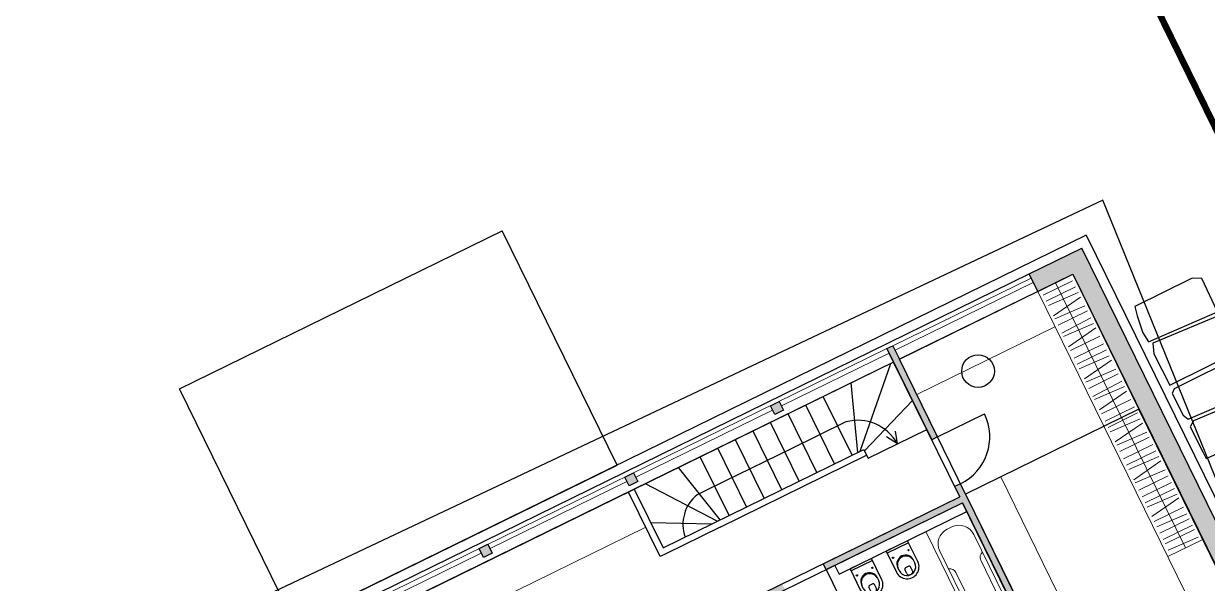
# Model space of a CAD drawing. Header units: millimetres. Extents: x 1754 to 2064, y 960 to 1845.
# Drawn here: x 1981.48 to 1999.62, y 1817.09 to 1825.67 of the extents above; entities that cross this region are included whole.
import ezdxf

# ---------------------------------------------------------------- set-up
doc = ezdxf.new("R2010")
doc.units = ezdxf.units.MM
doc.linetypes.add('DIVIDE', pattern=[1.25, 0.5, -0.25, 0, -0.25, 0, -0.25])
for name, color, linetype in [('A_katastralni mapa', 7, 'Continuous'), ('dveře', 3, 'Continuous'), ('okna', 4, 'Continuous'), ('pohled', 4, 'Continuous'), ('SCHODY', 3, 'Continuous'), ('SRAFA', 251, 'Continuous'), ('SRAFY', 3, 'Continuous'), ('SRAFY-TERÉN', 252, 'Continuous'), ('ZARIZOVAKY', 251, 'Continuous'), ('ZDIVO', 1, 'Continuous')]:
    doc.layers.add(name, color=color, linetype=linetype)
doc.layers.add('FLOATING-WINDOWS', color=2, linetype='Continuous', plot=False)

# ---------------------------------------------------------------- blocks, each defined once
blk = doc.blocks.new('GFHTJF')
at = {"linetype": 'Continuous', "lineweight": 0}
for p, q in [((580.447, -241.089), (580.447, -242.689)), ((581.147, -241.089), (580.447, -241.089)), ((580.987, -241.158), (580.607, -241.158)), ((581.147, -242.689), (581.147, -241.089)), ((580.507, -241.258), (580.507, -242.328)), ((580.585, -241.925), (580.585, -241.258)), ((581.009, -241.925), (581.009, -241.258)), ((581.087, -242.328), (581.087, -241.258)), ((580.757, -242.578), (580.837, -242.578)), ((580.447, -242.689), (581.147, -242.689))]:
    blk.add_line(p, q, dxfattribs=at)
blk.add_circle((580.797, -241.289), 0.0232, dxfattribs=at)
for centre, radius, start, end in [((580.607, -241.258), 0.1, 90, 180), ((580.685, -241.258), 0.1, 90, 180), ((580.909, -241.258), 0.1, 0, 90), ((580.987, -241.258), 0.1, 0, 90), ((580.485, -241.925), 0.1, 282.7364, 0), ((581.109, -241.925), 0.1, 180, 257.2636), ((580.757, -242.328), 0.25, 180, 270), ((580.837, -242.328), 0.25, 270, 0)]:
    blk.add_arc(centre, radius, start, end, dxfattribs=at)
blk = doc.blocks.new('WC 540 Starck 3')
at = {"linetype": 'ByBlock'}
for p, q in [((81.017, 94.399), (80.66, 94.399)), ((80.66, 94.349), (80.713, 94.349)), ((80.982, 94.034), (80.982, 94.399)), ((81.017, 94.034), (81.017, 94.399)), ((80.568, 94.265), (80.637, 94.265)), ((80.568, 94.168), (80.637, 94.168)), ((80.657, 94.188), (80.657, 94.245)), ((80.713, 94.084), (80.66, 94.084)), ((80.66, 94.034), (81.017, 94.034))]:
    blk.add_line(p, q, dxfattribs=at)
for centre in [(80.88, 94.348), (80.88, 94.084)]:
    blk.add_circle(centre, 0.0102, dxfattribs=at)
for centre, radius, start, end in [((80.66, 94.216), 0.183, 90, 270), ((80.66, 94.216), 0.133, 90, 270), ((80.713, 94.216), 0.133, 270, 90), ((80.697, 94.216), 0.133, 276.5328, 83.4672), ((80.621, 94.216), 0.09, 165.9057, 194.0943), ((80.568, 94.23), 0.035, 90, 165.9057), ((80.568, 94.203), 0.035, 194.0943, 270), ((80.637, 94.245), 0.02, 360, 90), ((80.637, 94.188), 0.02, 270, 0)]:
    blk.add_arc(centre, radius, start, end, dxfattribs=at)

msp = doc.modelspace()

# ---------------------------------------------------------------- hatches: boundary and pattern name
at = {"layer": 'SRAFY'}
h = msp.add_hatch(color=256, dxfattribs=at)
h.paths.add_polyline_path([(1994.899, 1820.527), (1994.797, 1820.733), (1994.707, 1820.689), (1995.392, 1819.293), (1995.482, 1819.337)])
h.paths.add_polyline_path([(1997.692, 1822.23), (1996.884, 1821.834), (1997.016, 1821.565), (1997.555, 1821.829), (2000.9, 1815.005), (2000.362, 1814.741), (2000.494, 1814.471), (2001.032, 1814.735), (2001.302, 1814.867)])
h = msp.add_hatch(color=256, dxfattribs=at)
h.paths.add_polyline_path([(1986.261, 1816.626), (1985.433, 1816.221), (1986.782, 1813.875), (1987.051, 1814.007), (1987.676, 1814.313), (1987.632, 1814.403), (1987.002, 1814.094), (1985.853, 1816.092), (1986.393, 1816.357)])
h.paths.add_polyline_path([(1988.592, 1817.691), (1988.457, 1817.625), (1988.523, 1817.49), (1988.658, 1817.556)])
h.paths.add_polyline_path([(1990.824, 1818.785), (1990.689, 1818.719), (1990.755, 1818.585), (1990.89, 1818.651)])
h.paths.add_polyline_path([(1993.056, 1819.88), (1992.922, 1819.814), (1992.988, 1819.679), (1993.122, 1819.745)])
h = msp.add_hatch(color=256, dxfattribs=at)
h.paths.add_polyline_path([(1992.783, 1814.561), (1992.514, 1814.429), (1994.043, 1811.309), (1994.313, 1811.441)])
h.paths.add_polyline_path([(1993.339, 1815.246), (1993.339, 1815.246), (1993.111, 1815.711), (1993.111, 1815.711), (1993.042, 1815.851), (1993.042, 1815.851), (1992.814, 1816.316), (1992.814, 1816.316), (1992.61, 1816.732), (1993.145, 1816.994), (1993.101, 1817.084), (1991.016, 1816.062), (1991.06, 1815.972), (1992.52, 1816.688), (1993.412, 1814.87), (1993.142, 1814.737), (1993.274, 1814.468), (1993.634, 1814.644)])
h.paths.add_polyline_path([(1995.925, 1815.99), (1996.89, 1816.463), (1995.955, 1818.372), (1995.834, 1818.618), (1995.744, 1818.574), (1995.821, 1818.417), (1993.73, 1817.392), (1993.774, 1817.302), (1995.865, 1818.327), (1996.756, 1816.509), (1995.14, 1815.717), (1995.272, 1815.448), (1995.744, 1815.679), (1997.141, 1812.828), (1997.949, 1813.224), (1997.817, 1813.493), (1997.279, 1813.229)])

# ---------------------------------------------------------------- linework, layer by layer
at = {"layer": 'A_katastralni mapa'}
msp.add_line((1990.474, 1842.976), (2009.43, 1804.308), dxfattribs=at)
at = {"layer": 'dveře'}
for p, q in [((1997.761, 1822.431), (1985.223, 1816.285)), ((1997.761, 1822.431), (2004.581, 1808.518)), ((1995.482, 1819.337), (1996.2, 1819.689)), ((1985.628, 1816.483), (1990.57, 1818.906)), ((1993.975, 1817.234), (1995.931, 1818.193)), ((1993.774, 1817.302), (1994.082, 1816.674)), ((1993.909, 1817.368), (1993.975, 1817.234))]:
    msp.add_line(p, q, dxfattribs=at)
msp.add_arc((1995.482, 1819.337), 0.8, 296.115, 26.115, dxfattribs=at)
at = {"layer": 'FLOATING-WINDOWS'}
for points in [[(1983.83, 1816.264), (1989.53, 1809.091), (2001.304, 1814.863), (1998.015, 1822.964)], [(1994.899, 1820.527), (1997.555, 1821.829), (1998.568, 1819.764), (1995.911, 1818.461)], [(1985.853, 1816.092), (1987.002, 1814.094), (1995.821, 1818.417), (1994.809, 1820.482), (1990.835, 1818.535)], [(1995.925, 1815.99), (1997.279, 1813.229), (2000.9, 1815.005), (1998.568, 1819.764), (1995.911, 1818.461), (1996.89, 1816.463)], [(1992.61, 1816.732), (1995.865, 1818.327), (1996.756, 1816.509), (1993.501, 1814.914)]]:
    msp.add_lwpolyline(points, close=True, dxfattribs=at)
at = {"layer": 'okna', "linetype": 'Continuous', "lineweight": 0}
for p, q in [((1994.797, 1820.733), (1996.915, 1821.771)), ((1994.83, 1820.666), (1996.948, 1821.704)), ((1986.292, 1816.563), (1994.707, 1820.689)), ((1993.089, 1819.812), (1994.74, 1820.622)), ((1990.857, 1818.718), (1992.955, 1819.746)), ((1988.625, 1817.624), (1990.722, 1818.652)), ((1986.325, 1816.496), (1988.49, 1817.557))]:
    msp.add_line(p, q, dxfattribs=at)
at = {"layer": 'pohled'}
for p, q in [((1994.298, 1819.118), (1994.765, 1820.461)), ((1994.258, 1819.099), (1994.159, 1820.164)), ((1993.902, 1818.924), (1993.462, 1819.822)), ((1993.902, 1818.924), (1993.462, 1819.822)), ((1994.171, 1819.056), (1993.731, 1819.954)), ((1994.362, 1819.121), (1995.097, 1819.895)), ((1993.633, 1818.792), (1993.192, 1819.69)), ((1993.094, 1818.528), (1992.654, 1819.426)), ((1993.363, 1818.66), (1992.923, 1819.558)), ((1994.077, 1819.567), (1993.228, 1819.151)), ((1994.417, 1819.01), (1995.315, 1819.45)), ((1994.866, 1819.23), (1994.835, 1819.426)), ((1992.825, 1818.396), (1992.384, 1819.294)), ((1994.866, 1819.23), (1994.7, 1819.34)), ((1991.276, 1817.637), (1994.351, 1819.144)), ((1992.555, 1818.264), (1992.115, 1819.162)), ((1993.228, 1819.151), (1992.22, 1818.657)), ((1994.351, 1819.144), (1994.395, 1819.055)), ((1992.286, 1818.132), (1991.846, 1819.03)), ((1991.902, 1818.916), (1991.846, 1819.03)), ((1992.286, 1818.132), (1991.846, 1819.03)), ((1991.902, 1818.916), (1991.846, 1819.03)), ((1992.15, 1817.954), (1994.395, 1819.055)), ((1994.395, 1819.055), (1994.417, 1819.01)), ((1992.149, 1818.065), (1991.513, 1818.867)), ((1992.335, 1818.713), (1991.796, 1818.449)), ((1990.835, 1818.535), (1991.276, 1817.637)), ((1992.106, 1818.044), (1991.005, 1818.618)), ((1991.23, 1817.503), (1990.746, 1818.491)), ((1992.019, 1818.001), (1991.087, 1818.022)), ((1992.15, 1817.954), (1991.32, 1817.547)), ((1991.32, 1817.547), (1991.23, 1817.503))]:
    msp.add_line(p, q, dxfattribs=at)
at = {"layer": 'pohled', "const_width": 0.1}
msp.add_lwpolyline([(1990.474, 1842.976), (1983.012, 1840.111), (1961.83, 1830.336), (1965.874, 1827.991), (1971.138, 1825.145), (1981.461, 1814.981), (1992.393, 1795.956), (2009.43, 1804.308)], close=True, dxfattribs=at)
at = {"layer": 'pohled'}
for centre, radius, start, end in [((1994.257, 1818.897), 0.694, 28.6916, 105.0113), ((1992.159, 1817.998), 0.579, 128.8371, 199.7335)]:
    msp.add_arc(centre, radius, start, end, dxfattribs=at)
at = {"layer": 'SCHODY', "linetype": 'DIVIDE', "lineweight": 0, "ltscale": 0.25}
msp.add_line((1998.443, 1821.039), (1999.412, 1819.064), dxfattribs=at)
at = {"layer": 'SRAFA'}
for p, q in [((1983.868, 1820.075), (1988.809, 1822.497)), ((1990.57, 1818.906), (1988.809, 1822.497)), ((1985.628, 1816.483), (1983.868, 1820.075))]:
    msp.add_line(p, q, dxfattribs=at)
msp.add_circle((1996.102, 1820.345), 0.25, dxfattribs=at)
at = {"layer": 'SRAFY'}
for p, q in [((1986.261, 1816.626), (1996.884, 1821.834)), ((1997.016, 1821.565), (1994.899, 1820.527)), ((1994.809, 1820.482), (1986.393, 1816.357))]:
    msp.add_line(p, q, dxfattribs=at)
at = {"layer": 'SRAFY-TERÉN'}
for points in [[(1999.773, 1821.254), (1999.529, 1821.762), (1999.384, 1821.77), (1998.504, 1821.335), (1998.541, 1821.191), (1998.627, 1820.932), (1998.715, 1820.793), (1999.773, 1821.254)], [(1998.781, 1820.772), (1998.797, 1820.61), (1999.039, 1820.129), (2000.217, 1820.714), (2000.17, 1820.889), (2000.023, 1821.163), (1999.931, 1821.254), (1998.781, 1820.772)], [(2000.526, 1820.124), (2000.315, 1820.601), (2000.174, 1820.604), (1999.11, 1820.074), (1999.075, 1820.001), (1999.243, 1819.669), (1999.323, 1819.609), (2000.526, 1820.124)], [(2000.803, 1819.531), (2000.579, 1819.978), (2000.488, 1820.037), (1999.402, 1819.585), (1999.351, 1819.493), (1999.546, 1819.109), (1999.599, 1819.004), (2000.803, 1819.531)]]:
    msp.add_lwpolyline(points, dxfattribs=at)
at = {"layer": 'ZARIZOVAKY', "linetype": 'Continuous', "lineweight": 0}
for p, q in [((1997.55, 1821.73), (1997.101, 1821.51)), ((1997.596, 1821.636), (1997.147, 1821.416)), ((1997.288, 1821.698), (1998.53, 1819.163)), ((1997.016, 1821.565), (2000.362, 1814.741)), ((1997.18, 1821.349), (1997.639, 1821.548)), ((1997.673, 1821.48), (1997.257, 1821.192)), ((1997.281, 1821.144), (1997.74, 1821.343)), ((1997.777, 1821.268), (1997.328, 1821.048)), ((1997.83, 1821.159), (1997.388, 1820.924)), ((1997.412, 1820.875), (1997.872, 1821.074)), ((1997.28, 1821.026), (1995.163, 1819.988)), ((1997.905, 1821.006), (1997.489, 1820.719)), ((1997.967, 1820.879), (1997.518, 1820.659)), ((1998.024, 1820.763), (1997.575, 1820.543)), ((1994.74, 1820.622), (1995.073, 1819.944)), ((1995.073, 1819.944), (1994.74, 1820.622)), ((1998.07, 1820.67), (1997.621, 1820.45)), ((1997.654, 1820.382), (1998.113, 1820.581)), ((1998.147, 1820.513), (1997.731, 1820.226)), ((1997.755, 1820.177), (1998.214, 1820.376)), ((1998.251, 1820.301), (1997.802, 1820.081)), ((1998.304, 1820.192), (1997.862, 1819.957)), ((1997.886, 1819.908), (1998.346, 1820.107)), ((1998.379, 1820.039), (1997.963, 1819.752)), ((1998.441, 1819.912), (1997.992, 1819.692)), ((1998.498, 1819.796), (1998.049, 1819.576)), ((1998.544, 1819.703), (1998.095, 1819.483)), ((1998.128, 1819.415), (1998.587, 1819.614)), ((1998.621, 1819.546), (1998.205, 1819.259)), ((1998.229, 1819.21), (1998.688, 1819.409)), ((1998.725, 1819.334), (1998.276, 1819.114)), ((1998.782, 1819.218), (1998.333, 1818.998)), ((1998.827, 1819.124), (1998.379, 1818.904)), ((1998.53, 1819.163), (1999.279, 1817.635)), ((1998.412, 1818.837), (1998.871, 1819.036)), ((1998.904, 1818.968), (1998.488, 1818.68)), ((1995.911, 1818.461), (1996.45, 1818.725)), ((1997.429, 1816.728), (1996.45, 1818.725)), ((1998.512, 1818.631), (1998.972, 1818.831)), ((1999.017, 1818.738), (1998.568, 1818.518)), ((1999.065, 1818.639), (1998.616, 1818.419)), ((1999.111, 1818.546), (1998.662, 1818.326)), ((1998.695, 1818.258), (1999.154, 1818.457)), ((1999.18, 1818.405), (1998.764, 1818.118)), ((1999.251, 1818.261), (1998.802, 1818.041)), ((1998.842, 1817.958), (1999.302, 1818.157)), ((1999.339, 1818.081), (1998.89, 1817.861)), ((1999.388, 1817.982), (1998.939, 1817.762)), ((1991.01, 1817.952), (1986.679, 1815.829)), ((1999.418, 1817.919), (1998.969, 1817.699)), ((1999.017, 1817.601), (1999.477, 1817.8)), ((1999.008, 1817.502), (1999.547, 1817.766))]:
    msp.add_line(p, q, dxfattribs=at)
at = {"layer": 'ZDIVO'}
for p, q in [((1996.884, 1821.834), (1997.692, 1822.23)), ((2001.302, 1814.867), (1997.692, 1822.23)), ((1997.016, 1821.565), (1996.884, 1821.834)), ((1997.016, 1821.565), (1997.555, 1821.829)), ((1997.555, 1821.829), (2000.9, 1815.005)), ((1994.707, 1820.689), (1994.797, 1820.733)), ((1994.797, 1820.733), (1994.899, 1820.527)), ((1994.707, 1820.689), (1995.392, 1819.293)), ((1995.117, 1819.854), (1994.74, 1820.622)), ((1995.482, 1819.337), (1994.899, 1820.527)), ((1995.482, 1819.337), (1995.392, 1819.293)), ((1995.834, 1818.618), (1995.744, 1818.574)), ((1995.744, 1818.574), (1995.821, 1818.417)), ((1995.955, 1818.372), (1995.834, 1818.618)), ((1993.73, 1817.392), (1995.821, 1818.417)), ((1996.89, 1816.463), (1995.955, 1818.372)), ((1993.774, 1817.302), (1995.865, 1818.327)), ((1996.756, 1816.509), (1995.865, 1818.327)), ((1993.774, 1817.302), (1993.73, 1817.392))]:
    msp.add_line(p, q, dxfattribs=at)
for points in [[(1992.922, 1819.814), (1993.056, 1819.88), (1993.122, 1819.745), (1992.988, 1819.679)], [(1988.457, 1817.625), (1988.592, 1817.691), (1988.658, 1817.556), (1988.523, 1817.49)]]:
    msp.add_lwpolyline(points, close=True, dxfattribs=at)
msp.add_lwpolyline([(1990.89, 1818.651), (1990.89, 1818.651), (1990.755, 1818.585), (1990.689, 1818.719), (1990.824, 1818.785), (1990.89, 1818.651)], dxfattribs=at)

# ---------------------------------------------------------------- block references
at = {"layer": 'ZARIZOVAKY', "linetype": 'Continuous', "lineweight": 0}
for name, p, rotation in [('GFHTJF', (2623.947, 1855.777), 206.1149935222256), ('WC 540 Starck 3', (2115.117, 1786.391), 116.1149935220472), ('WC 540 Starck 3', (2114.564, 1786.12), 116.1149935220472)]:
    msp.add_blockref(name, p, dxfattribs=dict(at, rotation=rotation))

doc.saveas('drawing.dxf')
